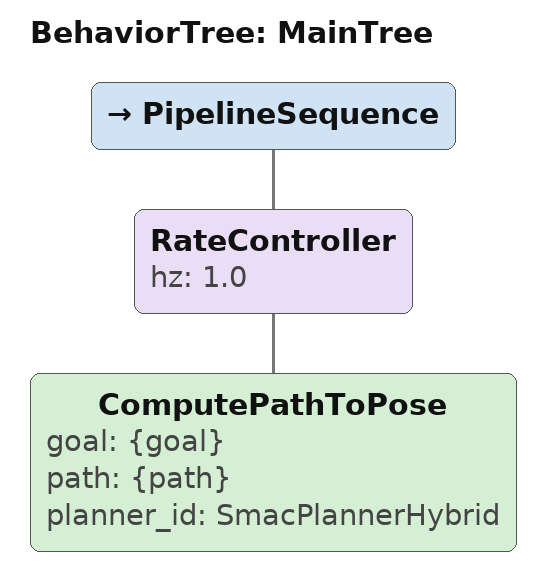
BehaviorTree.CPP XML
<!--
  This Behavior Tree replans the global path as the vehicle moves at a fixed rate, then follows that path
-->

<root main_tree_to_execute="MainTree">
  <BehaviorTree ID="MainTree">
    <PipelineSequence>
      <RateController hz="1.0">
        <ComputePathToPose goal="{goal}" path="{path}" planner_id="SmacPlannerHybrid"/>
      </RateController>
    </PipelineSequence>
  </BehaviorTree>
</root>
